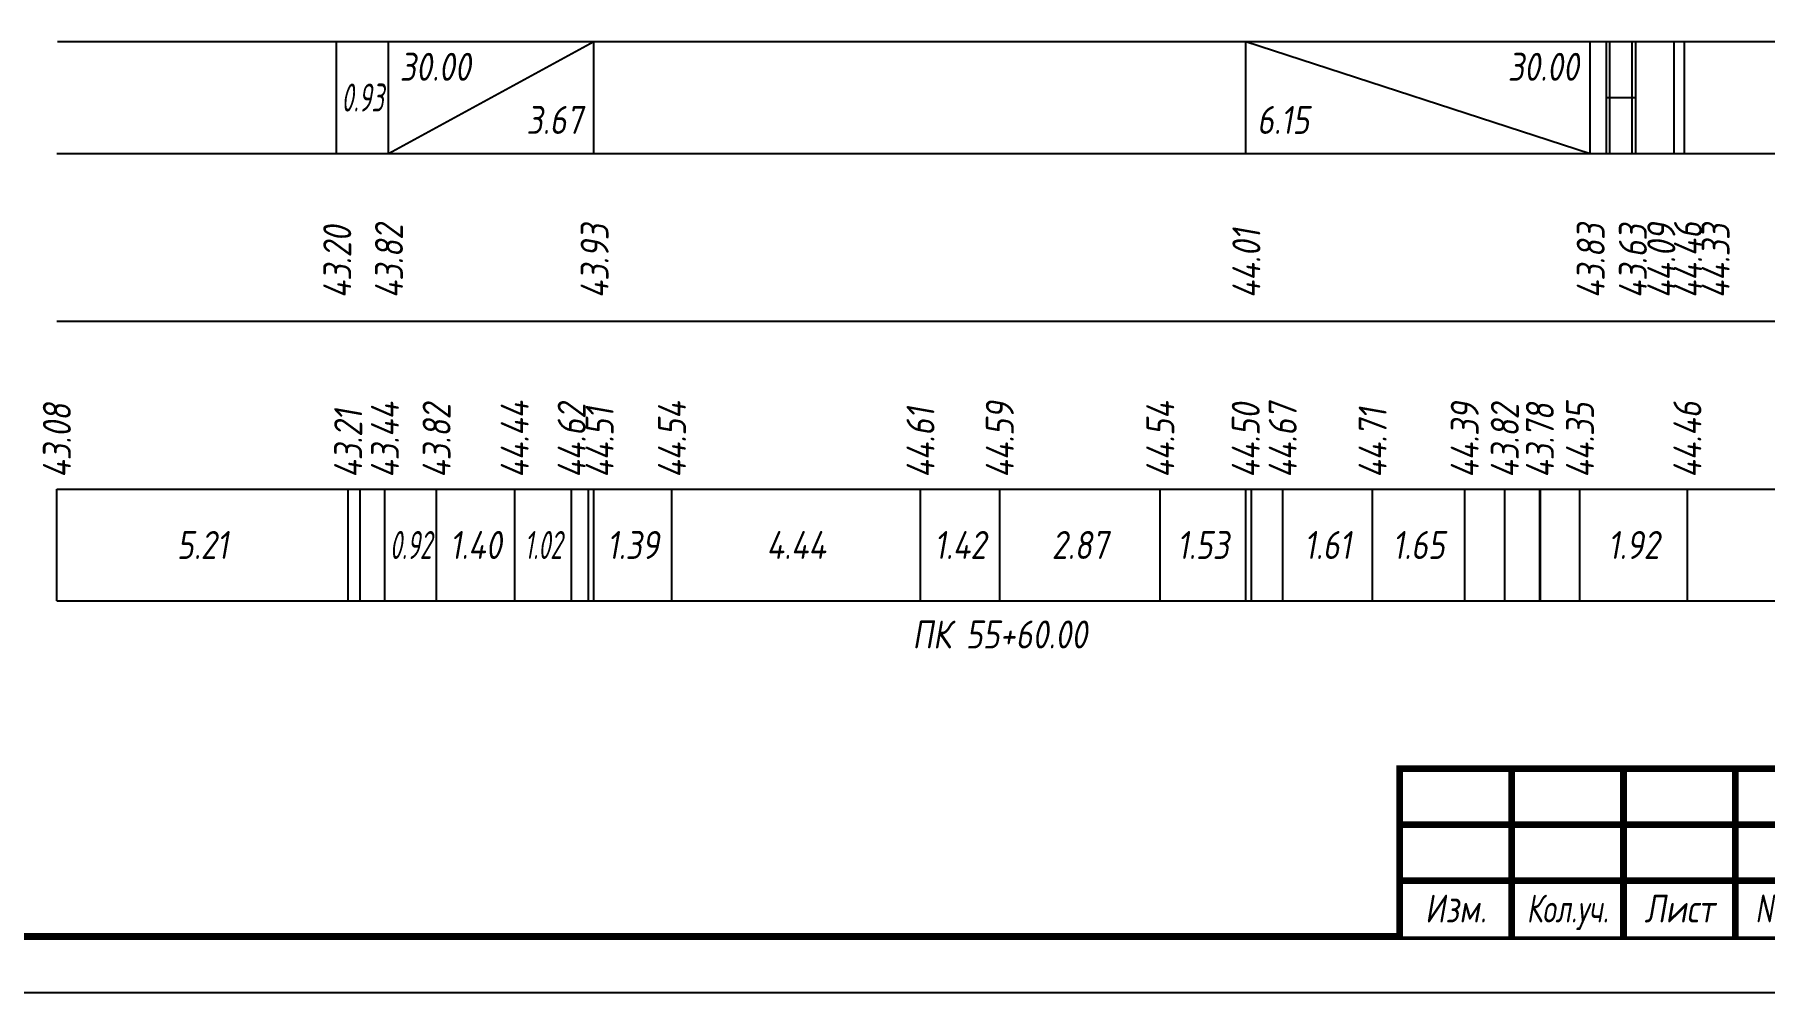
# Model space of a CAD drawing. Extents: x -717 to 1451, y -133302 to 233.
# Drawn here: x 78 to 232.5, y -87559.4 to -87473.8 of the extents above; entities that cross this region are included whole.
import ezdxf
from ezdxf.enums import TextEntityAlignment as Align

# ---------------------------------------------------------------- set-up
doc = ezdxf.new("R2010")
doc.units = 0
for name, color, linetype in [('Зарамочное оформление', 7, 'Continuous'), ('Код_510', 7, 'Continuous'), ('Код_516', 1, 'Continuous'), ('Подписи поперечников', 7, 'Continuous'), ('Таблица', 7, 'Continuous')]:
    doc.layers.add(name, color=color, linetype=linetype)
doc.styles.add('М', font='romand.shx', dxfattribs={"width": 0.8, "oblique": 10, "height": 2.5})

# ---------------------------------------------------------------- blocks, each defined once
blk = doc.blocks.new('Штамп')
at = {"linetype": 'Continuous'}
blk.add_wipeout([(199.95, -411.25), (384.95, -411.25), (384.95, -426.25), (199.95, -426.25)], dxfattribs=at).dxf.layer = 'Зарамочное оформление'
at = {"layer": 'Зарамочное оформление', "linetype": 'Continuous', "lineweight": -3, "const_width": 0.6, "flags": 128}
for points in [[(199.95, -426.25), (199.95, -411.25), (384.95, -411.25)], [(209.95, -411.25), (209.95, -426.25)], [(219.95, -411.25), (219.95, -426.25)], [(229.95, -411.25), (229.95, -426.25)], [(199.95, -416.25), (264.95, -416.25)], [(199.95, -421.25), (264.95, -421.25)]]:
    blk.add_lwpolyline(points, dxfattribs=at)
at = {"layer": 'Зарамочное оформление', "linetype": 'Continuous', "style": 'М', "oblique": 10}
for s, width, p in [('Изм.', 0.8, (204.95, -423.75)), ('Кол.уч.', 0.7, (214.95, -423.75)), ('Лист', 0.8, (224.95, -423.75)), ('N док.', 0.7, (235.28, -423.75))]:
    blk.add_text(s, height=2.5, dxfattribs=dict(at, width=width)).set_placement(p, align=Align.MIDDLE_CENTER)
blk = doc.blocks.new('шифр')
blk.add_blockref('Штамп', (0, -87188))

msp = doc.modelspace()

# ---------------------------------------------------------------- linework, layer by layer
at = {"flags": 128}
msp.add_lwpolyline([(-30.054, -87559.421), (389.946, -87559.421), (389.946, -87262.421), (-30.054, -87262.421)], close=True, dxfattribs=at)
at = {"const_width": 0.6, "flags": 128}
msp.add_lwpolyline([(-10.054, -87554.421), (384.946, -87554.421), (384.946, -87267.421), (-10.054, -87267.421)], close=True, dxfattribs=at)
at = {"layer": 'Код_510'}
for p, q in [((79.946, -87524.421), (79.946, -87514.421)), ((105.977, -87524.421), (105.977, -87514.421)), ((107.053, -87524.421), (107.053, -87514.421)), ((109.261, -87524.421), (109.261, -87514.421)), ((113.88, -87524.421), (113.88, -87514.421)), ((120.862, -87524.421), (120.862, -87514.421)), ((125.949, -87524.421), (125.949, -87514.421)), ((127.445, -87524.421), (127.445, -87514.421)), ((127.945, -87524.421), (127.945, -87514.421)), ((134.913, -87524.421), (134.913, -87514.421)), ((157.126, -87524.421), (157.126, -87514.421)), ((164.212, -87524.421), (164.212, -87514.421)), ((178.555, -87524.421), (178.555, -87514.421)), ((186.193, -87524.421), (186.193, -87514.421)), ((186.693, -87524.421), (186.693, -87514.421)), ((189.494, -87524.421), (189.494, -87514.421)), ((197.528, -87524.421), (197.528, -87514.421)), ((205.76, -87524.421), (205.76, -87514.421)), ((205.77, -87524.421), (205.77, -87514.421)), ((209.345, -87524.421), (209.345, -87514.421)), ((212.479, -87524.421), (212.479, -87514.421)), ((212.509, -87524.421), (212.509, -87514.421)), ((212.531, -87524.421), (212.531, -87514.421)), ((216.06, -87524.421), (216.06, -87514.421)), ((225.66, -87524.421), (225.66, -87514.421))]:
    msp.add_line(p, q, dxfattribs=at)
at = {"layer": 'Код_516'}
for p, q in [((104.946, -87484.421), (104.946, -87474.421)), ((109.571, -87484.421), (109.571, -87474.421)), ((109.571, -87484.421), (127.945, -87474.421)), ((127.945, -87484.421), (127.945, -87474.421)), ((186.193, -87484.421), (186.193, -87474.421)), ((186.193, -87474.421), (216.966, -87484.421)), ((216.966, -87484.421), (216.966, -87474.421)), ((218.432, -87484.421), (218.432, -87474.421)), ((218.734, -87484.421), (218.734, -87474.421)), ((220.734, -87484.421), (220.734, -87474.421)), ((221.037, -87484.421), (221.037, -87474.421)), ((224.484, -87484.421), (224.484, -87474.421)), ((224.484, -87484.421), (224.484, -87474.421)), ((225.393, -87484.421), (225.393, -87474.421)), ((218.432, -87479.421), (218.734, -87479.421)), ((218.734, -87479.421), (220.734, -87479.421)), ((220.734, -87479.421), (221.037, -87479.421))]:
    msp.add_line(p, q, dxfattribs=at)
at = {"layer": 'Таблица'}
for p, q in [((80, -87474.421), (250.447, -87474.421)), ((79.946, -87484.421), (250.393, -87484.421)), ((79.946, -87499.421), (250.393, -87499.421)), ((79.946, -87514.421), (250.393, -87514.421)), ((79.946, -87524.421), (250.393, -87524.421))]:
    msp.add_line(p, q, dxfattribs=at)

# ---------------------------------------------------------------- texts
at = {"layer": 'Код_510', "style": 'М', "oblique": 10, "width": 0.8}
for s, p in [('43.08', (79.946, -87513.421)), ('43.21', (105.977, -87513.421)), ('43.44', (109.261, -87513.421)), ('43.82', (113.88, -87513.421)), ('44.44', (120.862, -87513.421)), ('44.62', (125.949, -87513.421)), ('44.51', (128.449, -87513.421)), ('44.54', (134.913, -87513.421)), ('44.61', (157.126, -87513.421)), ('44.59', (164.212, -87513.421)), ('44.54', (178.555, -87513.421)), ('44.50', (186.193, -87513.421)), ('44.67', (189.494, -87513.421)), ('44.71', (197.528, -87513.421)), ('44.39', (205.76, -87513.421)), ('43.82', (209.345, -87513.421)), ('43.78', (212.479, -87513.421)), ('44.35', (216.06, -87513.421)), ('44.46', (225.66, -87513.421))]:
    msp.add_text(s, height=2.5, rotation=90, dxfattribs=at).set_placement(p, align=Align.MIDDLE_LEFT)
at = {"layer": 'Код_510', "style": 'М', "oblique": 10}
for s, width, p in [('5.21', 0.8, (92.961, -87519.421)), ('0.92', 0.6, (111.57, -87519.421)), ('1.40', 0.8, (117.371, -87519.421)), ('1.02', 0.6, (123.406, -87519.421)), ('1.39', 0.8, (131.429, -87519.421)), ('4.44', 0.8, (146.019, -87519.421)), ('1.42', 0.8, (160.669, -87519.421)), ('2.87', 0.8, (171.384, -87519.421)), ('1.53', 0.8, (182.374, -87519.421)), ('1.61', 0.8, (193.511, -87519.421)), ('1.65', 0.8, (201.644, -87519.421)), ('1.92', 0.8, (220.86, -87519.421))]:
    msp.add_text(s, height=2.5, dxfattribs=dict(at, width=width)).set_placement(p, align=Align.MIDDLE_CENTER)
at = {"layer": 'Код_516', "style": 'М', "oblique": 10, "width": 0.8}
msp.add_text('30.00', height=2.5, dxfattribs=at).set_placement((110.571, -87475.421), align=Align.TOP_LEFT)
msp.add_text('30.00', height=2.5, dxfattribs=at).set_placement((215.966, -87475.421), align=Align.TOP_RIGHT)
at = {"layer": 'Код_516', "style": 'М', "oblique": 10, "width": 0.6}
msp.add_text('0.93', height=2.5, dxfattribs=at).set_placement((107.258, -87479.421), align=Align.MIDDLE_CENTER)
at = {"layer": 'Код_516', "style": 'М', "oblique": 10, "width": 0.8}
msp.add_text('3.67', height=2.5, dxfattribs=at).set_placement((126.945, -87483.421), align=Align.BOTTOM_RIGHT)
msp.add_text('6.15', height=2.5, dxfattribs=at).set_placement((187.193, -87483.421), align=Align.BOTTOM_LEFT)
for s, p in [('43.82', (109.625, -87497.371)), ('43.83', (217.02, -87497.371)), ('44.09', (223.328, -87497.371)), ('44.46', (225.716, -87497.371)), ('44.33', (228.182, -87497.371)), ('43.20', (105, -87497.371)), ('43.93', (128, -87497.371)), ('44.01', (186.247, -87497.371)), ('43.63', (220.789, -87497.371))]:
    msp.add_text(s, height=2.5, rotation=90, dxfattribs=at).set_placement(p, align=Align.MIDDLE_LEFT)
at = {"layer": 'Подписи поперечников', "style": 'М', "oblique": 10, "width": 0.8}
msp.add_text('ПК 55+60.00', height=2.5, dxfattribs=at).set_placement((164.212, -87529.421), align=Align.BOTTOM_CENTER)

# ---------------------------------------------------------------- next in the draw order: block references
msp.add_blockref('шифр', (0, 59.829))

doc.saveas('drawing.dxf')
